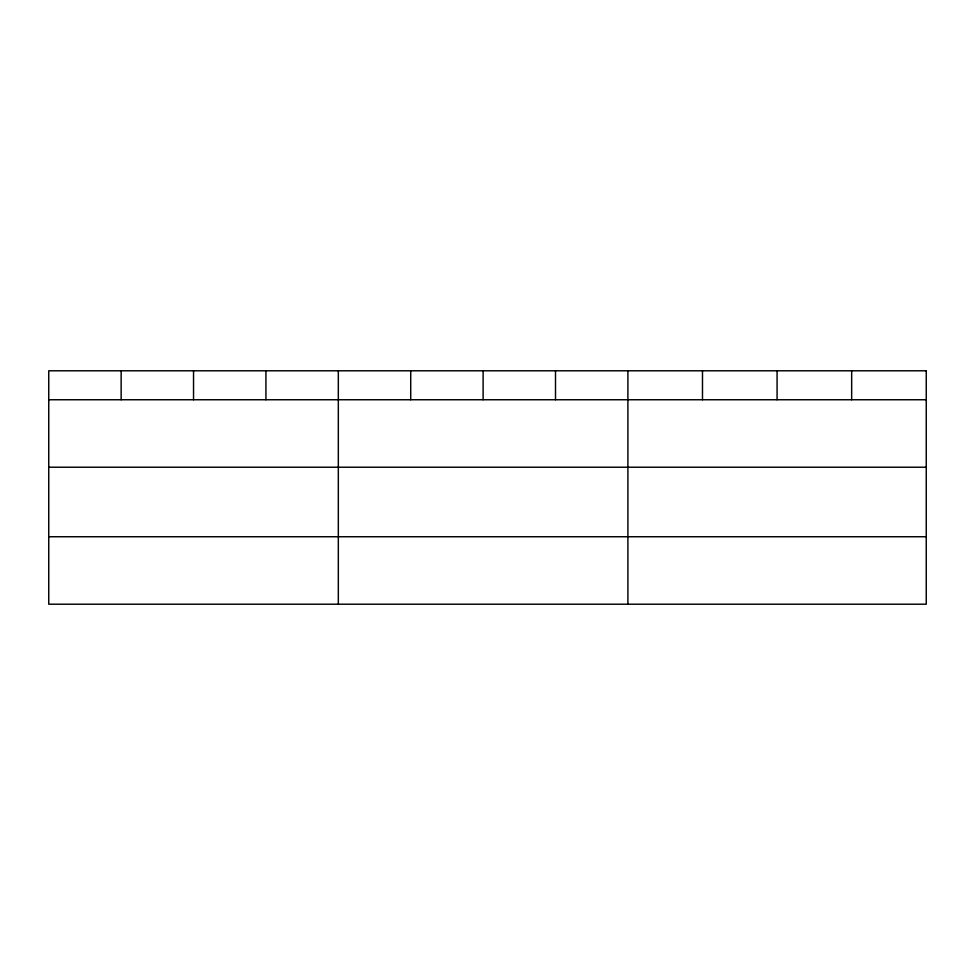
<?xml version="1.0" encoding="UTF-8"?>
<svg xmlns="http://www.w3.org/2000/svg" width="975" height="975" viewBox="0 0 975 975"><rect width="100%" height="100%" fill="white"/><g stroke="black" fill="none" stroke-linecap="round" stroke-linejoin="round"><path stroke-width="1.46" d="M48.75 399.75L926.25 399.75M48.75 467.22L926.25 467.22M48.75 536.737L926.25 536.737M851.662 370.793L851.662 399.75M777.075 370.793L777.075 399.75M702.487 370.793L702.487 399.75M627.9 370.793L627.9 604.207M555.506 370.793L555.506 399.75M483.112 370.793L483.112 399.75M410.719 370.793L410.719 399.75M338.325 370.793L338.325 604.207M265.931 370.793L265.931 399.75M193.538 370.793L193.538 399.75M121.144 370.793L121.144 399.75M926.25 370.793L48.75 370.793L48.75 604.207L926.25 604.207L926.25 370.793"/></g></svg>
